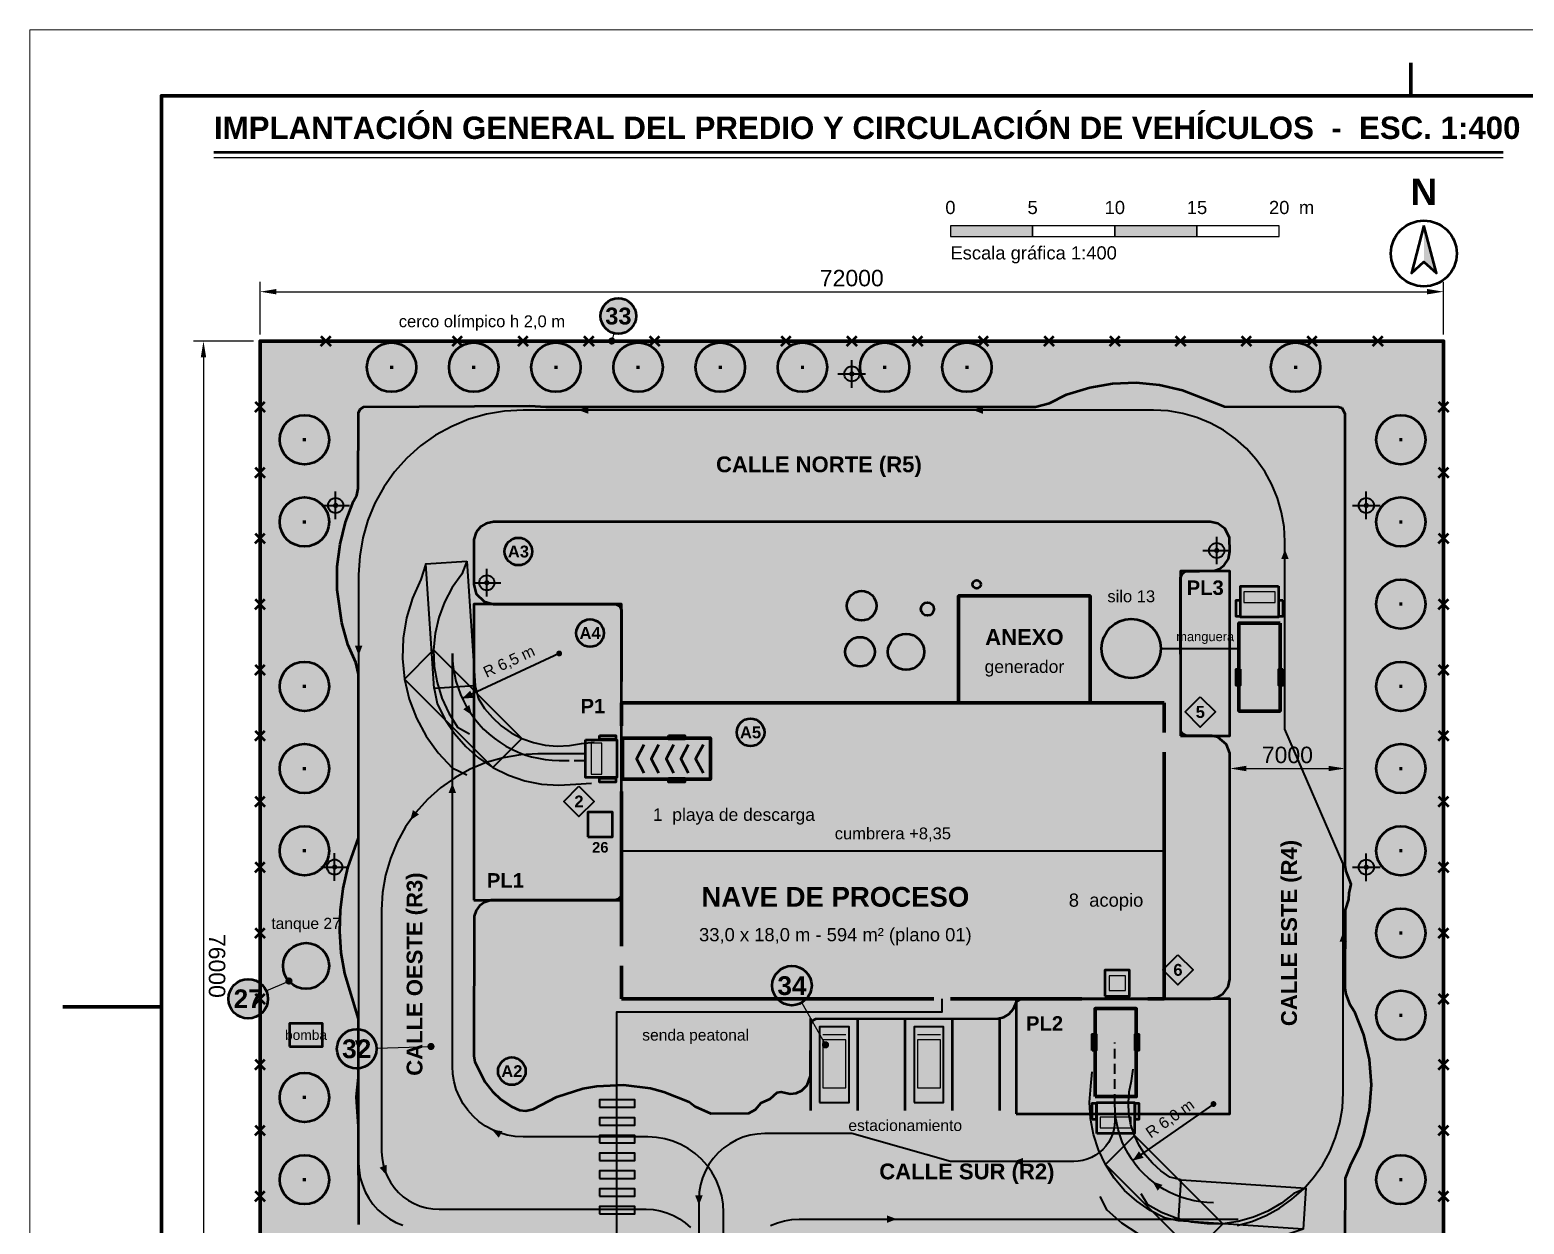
# Model space of a CAD drawing. Header units: millimetres. Extents: x 0 to 420, y 0 to 297.
# Drawn here: x 0 to 227.2, y 115.4 to 297 of the extents above; entities that cross this region are included whole.
import ezdxf
from ezdxf.enums import TextEntityAlignment as Align

# ---------------------------------------------------------------- set-up
doc = ezdxf.new("R2010")
doc.units = ezdxf.units.MM
doc.header["$LTSCALE"] = 0.5
doc.linetypes.add('ATRAS', pattern=[2.3, 1.5, -0.8])
for name, color, linetype, lineweight in [('CONTORNO', 7, 'CONTINUOUS', 50), ('COTAS', 7, 'CONTINUOUS', 25), ('FINO', 7, 'CONTINUOUS', 25), ('HOJA', 8, 'CONTINUOUS', 13), ('RECUADRO', 7, 'CONTINUOUS', 70), ('RELLENO', 9, 'CONTINUOUS', 13), ('TEXTO', 7, 'CONTINUOUS', 25)]:
    doc.layers.add(name, color=color, linetype=linetype, lineweight=lineweight)
doc.styles.add('NEGRITA', font='arialbd.ttf')
doc.styles.get("Standard").update_dxf_attribs({"font": 'arial.ttf'})
doc.dimstyles.new('IRAM', dxfattribs={"dimtxt": 2.5, "dimasz": 2.5, "dimexe": 1.5, "dimexo": 1, "dimgap": 0.8, "dimtad": 1, "dimdec": 1, "dimtxsty": 'Standard', "dimcen": 2.5, "dimazin": 3, "dimtfac": 1, "dimtmove": 0, "dimatfit": 3})

msp = doc.modelspace()

# ---------------------------------------------------------------- hatches: boundary and pattern name
at = {"layer": 'CONTORNO'}
msp.add_hatch(color=7, dxfattribs=at).paths.add_polyline_path([(212, 267.25), (212, 261.75), (213.9, 260)])
h = msp.add_hatch(color=7, dxfattribs=at)
edge = h.paths.add_edge_path()
edge.add_arc((125, 244.7), 0.4, 0, 360)
h = msp.add_hatch(color=7, dxfattribs=at)
edge = h.paths.add_edge_path()
edge.add_arc((46.5, 224.7), 0.4, 0, 360)
h = msp.add_hatch(color=7, dxfattribs=at)
edge = h.paths.add_edge_path()
edge.add_arc((203.25, 224.7), 0.4, 0, 360)
h = msp.add_hatch(color=7, dxfattribs=at)
edge = h.paths.add_edge_path()
edge.add_arc((180.5, 217.85), 0.4, 0, 360)
h = msp.add_hatch(color=7, dxfattribs=at)
edge = h.paths.add_edge_path()
edge.add_arc((69.5, 212.95), 0.4, 0, 360)
h = msp.add_hatch(color=7, dxfattribs=at)
edge = h.paths.add_edge_path()
edge.add_arc((46.35, 169.725), 0.4, 0, 360)
h = msp.add_hatch(color=7, dxfattribs=at)
edge = h.paths.add_edge_path()
edge.add_arc((203.25, 169.7), 0.4, 0, 360)
at = {"layer": 'COTAS'}
h = msp.add_hatch(color=7, dxfattribs=at)
edge = h.paths.add_edge_path()
edge.add_arc((88.5, 249.7), 0.55, 0, 360)
at = {"layer": 'COTAS', "true_color": 0xde8400}
for points in [[(83.43935, 239.2), (84.93935, 238.63), (84.93935, 239.77)], [(143.43935, 239.2), (144.93935, 238.63), (144.93935, 239.77)], [(190.875, 218.0351), (190.305, 216.5351), (191.445, 216.5351)], [(50, 201.88866), (50.57, 203.38866), (49.43, 203.38866)], [(199.75, 159.87376), (199.18, 158.37376), (200.32, 158.37376)], [(50, 141.88866), (50.57, 143.38866), (49.43, 143.38866)]]:
    msp.add_hatch(color=7, dxfattribs=at).paths.add_polyline_path(points)
at = {"layer": 'COTAS', "true_color": 0x000000}
for points in [[(65.7725, 195.33245), (67.47954, 195.45761), (66.96564, 196.55968)], [(167.71272, 125.09635), (169.3721, 125.51603), (168.67463, 126.51212)]]:
    msp.add_hatch(color=7, dxfattribs=at).paths.add_polyline_path(points)
at = {"layer": 'COTAS', "true_color": 0x96581c}
for points in [[(67.23889, 192.82273), (66.8285, 194.37401), (65.90185, 193.70999)], [(64.25, 182.46852), (63.68, 180.96852), (64.82, 180.96852)], [(57.84635, 176.83084), (59.17922, 177.72434), (58.24948, 178.38402)], [(70.27127, 129.80022), (71.30839, 128.57576), (71.85983, 129.57352)], [(54.28548, 122.84918), (54.23806, 124.45312), (53.18484, 124.01687)]]:
    msp.add_hatch(color=7, dxfattribs=at).paths.add_polyline_path(points)
at = {"layer": 'COTAS'}
h = msp.add_hatch(color=7, dxfattribs=at)
edge = h.paths.add_edge_path()
edge.add_arc((39.4, 152.4), 0.55, 0, 360)
h = msp.add_hatch(color=7, dxfattribs=at)
edge = h.paths.add_edge_path()
edge.add_arc((121, 142.7), 0.55, 0, 360)
h = msp.add_hatch(color=7, dxfattribs=at)
edge = h.paths.add_edge_path()
edge.add_arc((61, 142.45), 0.55, 0, 360)
at = {"layer": 'COTAS', "true_color": 0x277f4a}
for points in [[(149.56233, 124.95), (151.06233, 124.38), (151.06233, 125.52)], [(170.72613, 121.9166), (171.52404, 120.5244), (172.24725, 121.40563)], [(101.75, 118.30252), (102.32, 119.80252), (101.18, 119.80252)], [(131.85055, 116.2), (130.35055, 116.77), (130.35055, 115.63)]]:
    msp.add_hatch(color=7, dxfattribs=at).paths.add_polyline_path(points)
at = {"layer": 'RELLENO', "true_color": 0x000000}
for points in [[(140, 265.6), (152.5, 265.6), (152.5, 267.2), (140, 267.2)], [(165, 265.6), (177.5, 265.6), (177.5, 267.2), (165, 267.2)]]:
    msp.add_hatch(color=7, dxfattribs=at).paths.add_polyline_path(points)
at = {"layer": 'RELLENO', "true_color": 0xffffff}
h = msp.add_hatch(color=7, dxfattribs=at)
edge = h.paths.add_edge_path()
edge.add_arc((89.5, 253.5), 2.7, 0, 360)
at = {"layer": 'RELLENO', "true_color": 0xe9f2e1}
msp.add_hatch(color=7, dxfattribs=at).paths.add_polyline_path([(35, 59.7), (215, 59.7), (215, 249.7), (35, 249.7)])
at = {"layer": 'RELLENO', "true_color": 0xc4deb8}
h = msp.add_hatch(color=7, dxfattribs=at)
edge = h.paths.add_edge_path()
edge.add_arc((55, 245.7), 3.75, 0, 360)
h = msp.add_hatch(color=7, dxfattribs=at)
edge = h.paths.add_edge_path()
edge.add_arc((67.5, 245.7), 3.75, 0, 360)
h = msp.add_hatch(color=7, dxfattribs=at)
edge = h.paths.add_edge_path()
edge.add_arc((80, 245.7), 3.75, 0, 360)
h = msp.add_hatch(color=7, dxfattribs=at)
edge = h.paths.add_edge_path()
edge.add_arc((92.5, 245.7), 3.75, 0, 360)
h = msp.add_hatch(color=7, dxfattribs=at)
edge = h.paths.add_edge_path()
edge.add_arc((105, 245.7), 3.75, 0, 360)
h = msp.add_hatch(color=7, dxfattribs=at)
edge = h.paths.add_edge_path()
edge.add_arc((117.5, 245.7), 3.75, 0, 360)
h = msp.add_hatch(color=7, dxfattribs=at)
edge = h.paths.add_edge_path()
edge.add_arc((130, 245.7), 3.75, 0, 360)
h = msp.add_hatch(color=7, dxfattribs=at)
edge = h.paths.add_edge_path()
edge.add_arc((142.5, 245.7), 3.75, 0, 360)
h = msp.add_hatch(color=7, dxfattribs=at)
edge = h.paths.add_edge_path()
edge.add_arc((192.5, 245.7), 3.75, 0, 360)
at = {"layer": 'RELLENO', "true_color": 0x5a5a5a}
for points in [[(54.75, 245.45), (55.25, 245.45), (55.25, 245.95), (54.75, 245.95)], [(67.25, 245.45), (67.75, 245.45), (67.75, 245.95), (67.25, 245.95)], [(79.75, 245.45), (80.25, 245.45), (80.25, 245.95), (79.75, 245.95)], [(92.25, 245.45), (92.75, 245.45), (92.75, 245.95), (92.25, 245.95)], [(104.75, 245.45), (105.25, 245.45), (105.25, 245.95), (104.75, 245.95)], [(117.25, 245.45), (117.75, 245.45), (117.75, 245.95), (117.25, 245.95)], [(129.75, 245.45), (130.25, 245.45), (130.25, 245.95), (129.75, 245.95)], [(142.25, 245.45), (142.75, 245.45), (142.75, 245.95), (142.25, 245.95)], [(192.25, 245.45), (192.75, 245.45), (192.75, 245.95), (192.25, 245.95)], [(41.5, 234.45), (42, 234.45), (42, 234.95), (41.5, 234.95)], [(208.25, 234.45), (208.75, 234.45), (208.75, 234.95), (208.25, 234.95)], [(41.5, 221.95), (42, 221.95), (42, 222.45), (41.5, 222.45)], [(208.25, 221.95), (208.75, 221.95), (208.75, 222.45), (208.25, 222.45)], [(208.25, 209.45), (208.75, 209.45), (208.75, 209.95), (208.25, 209.95)], [(41.5, 196.95), (42, 196.95), (42, 197.45), (41.5, 197.45)], [(208.25, 196.95), (208.75, 196.95), (208.75, 197.45), (208.25, 197.45)], [(41.5, 184.45), (42, 184.45), (42, 184.95), (41.5, 184.95)], [(208.25, 184.45), (208.75, 184.45), (208.75, 184.95), (208.25, 184.95)], [(41.5, 171.95), (42, 171.95), (42, 172.45), (41.5, 172.45)], [(208.25, 171.95), (208.75, 171.95), (208.75, 172.45), (208.25, 172.45)], [(208.25, 159.45), (208.75, 159.45), (208.75, 159.95), (208.25, 159.95)], [(208.25, 146.95), (208.75, 146.95), (208.75, 147.45), (208.25, 147.45)], [(41.5, 134.45), (42, 134.45), (42, 134.95), (41.5, 134.95)], [(41.5, 121.95), (42, 121.95), (42, 122.45), (41.5, 122.45)], [(208.25, 121.95), (208.75, 121.95), (208.75, 122.45), (208.25, 122.45)]]:
    msp.add_hatch(color=7, dxfattribs=at).paths.add_polyline_path(points)
at = {"layer": 'RELLENO', "true_color": 0xdadad6}
h = msp.add_hatch(color=7, dxfattribs=at)
h.paths.add_polyline_path([(46.725, 211.875), (46.75, 215.4), (47.175, 218.8), (47.975, 222.175), (49.2, 225.375), (49.7, 226.275), (49.95, 227.275), (50, 238.8), (50.225, 239.325), (50.8, 239.675), (76.025, 239.825), (78.45, 239.7), (152.95, 239.7), (155.05, 240.275), (157.675, 241.55), (161.2, 242.65), (164.65, 243.225), (168.225, 243.375), (171.8, 243.025), (175.3, 242.25), (181.7, 239.725), (199, 239.7), (199.55, 239.525), (200, 238.7), (200, 170), (200.125, 169.1), (200.9, 167.1), (200.575, 165.775), (200.55, 164.8), (200.025, 163.2), (200, 151.25), (200.125, 150.4), (200.7, 148.925), (201.4, 147.825), (202.8, 144.225), (203.675, 140.475), (203.975, 136.625), (203.7, 132.75), (202.825, 129), (202.2, 127.175), (200.775, 124.375), (200.05, 122.45), (200, 112.7), (199.825, 112.15), (199, 111.7), (188.45, 111.675), (183.25, 110.475), (179.1, 110.275), (174.975, 110.8), (171.725, 111.675), (165.575, 111.75), (165.025, 112.15), (164.6, 113.175), (164.05, 113.9), (163.125, 114.475), (162.25, 114.7), (156.15, 114.675), (152.975, 114.075), (152, 114.125), (150.9, 113.9), (146.85, 114.1), (145.825, 114.4), (143.425, 114.7), (116.575, 114.7), (115.775, 114.6), (114.375, 114.025), (112.825, 112.875), (112.375, 112.125), (112.175, 111.25), (112.25, 110.225), (112.65, 109.2), (113, 107.15), (113.175, 104.975), (112.975, 100.925), (112.6, 98.775), (111.325, 94.825), (109.05, 90.55), (108.75, 89.225), (108.775, 70.95), (109.45, 68.925), (110.15, 67.825), (111.55, 64.225), (112.075, 62.375), (112.225, 60.35), (111.85, 59.875), (111.3, 59.7), (92.25, 59.7), (91.7, 59.875), (91.25, 60.7), (91.25, 111.7), (91.125, 112.6), (90.575, 113.575), (89.675, 114.325), (88.8, 114.65), (83.7, 114.65), (81.475, 113.725), (80.5, 113.025), (79.425, 112.65), (78.625, 112.125), (76.575, 111.375), (72.625, 110.475), (68.475, 110.275), (64.35, 110.8), (62.35, 111.325), (58.5, 112.875), (57.575, 113.55), (55.475, 114.575), (50.8, 114.725), (50.375, 114.925), (50.05, 115.4), (50, 130.3), (49.65, 134.8), (50, 137.725), (49.975, 146.675), (47.875, 153.55), (47.35, 156.7), (47.125, 160), (47.225, 163.175), (47.625, 166.45), (48.375, 169.6), (49.975, 174.175), (50, 199.05), (49.575, 200.85), (48.375, 203.55), (47.425, 206.85)])
h.paths.add_polyline_path([(76.55, 132.925), (80.125, 134.775), (84.075, 136.05), (86.225, 136.425), (90.275, 136.625), (94.4, 136.1), (96.4, 135.575), (100.25, 134.025), (101.2, 133.325), (103.55, 132.275), (109.325, 132.325), (110.35, 132.875), (111.225, 133.875), (112.6, 134.475), (113.675, 135.475), (114.25, 135.575), (115.625, 135.25), (116.525, 135.35), (117.4, 135.75), (118.2, 136.55), (118.725, 137.975), (118.75, 145.8), (118.975, 146.325), (119.55, 146.675), (147.25, 146.7), (148.1, 146.9), (148.875, 147.35), (149.575, 148.175), (150.1, 149.325), (150.775, 149.7), (179.5, 149.7), (180.625, 149.925), (181.425, 150.4), (182.25, 151.525), (182.5, 152.7), (182.475, 187.025), (181.975, 188.375), (180.675, 189.45), (179.775, 189.675), (175.8, 189.725), (175.375, 189.925), (175.05, 190.4), (175, 213.7), (175.225, 214.325), (175.7, 214.65), (180.05, 214.75), (180.925, 215.075), (181.65, 215.6), (182.275, 216.575), (182.5, 217.7), (182.425, 219.8), (181.8, 221.125), (180.675, 221.95), (179.5, 222.2), (70.5, 222.2), (69.375, 221.975), (68.575, 221.5), (67.875, 220.625), (67.525, 219.525), (67.5, 212.7), (67.875, 211.275), (69.075, 210.075), (70.5, 209.7), (89.1, 209.7), (89.7, 209.4), (90, 208.8), (89.875, 165.225), (89.475, 164.825), (89, 164.7), (70.175, 164.675), (69.1, 164.35), (68.4, 163.85), (67.875, 163.125), (67.55, 162.25), (67.5, 141.05), (67.65, 140.1), (69.175, 137.075), (70.35, 135.6), (71.625, 134.4), (73.25, 133.325), (74.45, 132.775), (75.425, 132.65)], flags=16)
at = {"layer": 'RELLENO', "true_color": 0xc4deb8}
h = msp.add_hatch(color=7, dxfattribs=at)
edge = h.paths.add_edge_path()
edge.add_arc((41.75, 234.7), 3.75, 0, 360)
h = msp.add_hatch(color=7, dxfattribs=at)
edge = h.paths.add_edge_path()
edge.add_arc((208.5, 234.7), 3.75, 0, 360)
h = msp.add_hatch(color=7, dxfattribs=at)
edge = h.paths.add_edge_path()
edge.add_arc((41.75, 222.2), 3.75, 0, 360)
h = msp.add_hatch(color=7, dxfattribs=at)
edge = h.paths.add_edge_path()
edge.add_arc((208.5, 222.2), 3.75, 0, 360)
at = {"layer": 'RELLENO', "true_color": 0xffffff}
h = msp.add_hatch(color=7, dxfattribs=at)
edge = h.paths.add_edge_path()
edge.add_arc((74.3, 217.7), 2.1, 0, 360)
at = {"layer": 'RELLENO', "true_color": 0xcececc}
for points in [[(175, 189.7), (182.5, 189.7), (182.5, 214.7), (175, 214.7)], [(67.5, 164.7), (90, 164.7), (90, 209.7), (67.5, 209.7)], [(150, 132.2), (182.5, 132.2), (182.5, 149.7), (150, 149.7)]]:
    msp.add_hatch(color=7, dxfattribs=at).paths.add_polyline_path(points)
at = {"layer": 'RELLENO', "true_color": 0xffffff}
h = msp.add_hatch(color=7, dxfattribs=at)
edge = h.paths.add_edge_path()
edge.add_arc((126.5, 209.45), 2.25, 0, 360)
for points in [[(189.875, 212.45), (189.875, 207.7), (184.125, 207.7), (184.125, 212.45)], [(84.5, 189.075), (89.25, 189.075), (89.25, 183.325), (84.5, 183.325)], [(120.09375, 133.95), (124.59375, 133.95), (124.59375, 145.45), (120.09375, 145.45)], [(134.46875, 133.95), (138.96875, 133.95), (138.96875, 145.45), (134.46875, 145.45)], [(86.625, 133.2), (92, 133.2), (92, 134.325), (86.625, 134.325)], [(162.25, 129.2), (162.25, 133.95), (168, 133.95), (168, 129.2)], [(86.625, 130.5), (92, 130.5), (92, 131.625), (86.625, 131.625)], [(86.625, 127.8), (92, 127.8), (92, 128.925), (86.625, 128.925)], [(86.625, 125.1), (92, 125.1), (92, 126.225), (86.625, 126.225)], [(86.625, 122.4), (92, 122.4), (92, 123.525), (86.625, 123.525)], [(86.625, 119.7), (92, 119.7), (92, 120.825), (86.625, 120.825)], [(86.625, 117), (92, 117), (92, 118.125), (86.625, 118.125)]]:
    msp.add_hatch(color=7, dxfattribs=at).paths.add_polyline_path(points)
at = {"layer": 'RELLENO', "true_color": 0xc4deb8}
h = msp.add_hatch(color=7, dxfattribs=at)
edge = h.paths.add_edge_path()
edge.add_arc((208.5, 209.7), 3.75, 0, 360)
at = {"layer": 'RELLENO', "true_color": 0xf0ece8}
for points in [[(141.25, 194.7), (161.25, 194.7), (161.25, 210.95), (141.25, 210.95)], [(39.5, 142.45), (44.5, 142.45), (44.5, 145.95), (39.5, 145.95)]]:
    msp.add_hatch(color=7, dxfattribs=at).paths.add_polyline_path(points)
at = {"layer": 'RELLENO', "true_color": 0xffffff}
h = msp.add_hatch(color=7, dxfattribs=at)
edge = h.paths.add_edge_path()
edge.add_arc((85.2, 205.3), 2.1, 0, 360)
h = msp.add_hatch(color=7, dxfattribs=at)
edge = h.paths.add_edge_path()
edge.add_arc((167.5, 202.95), 4.5, 0, 360)
at = {"layer": 'RELLENO', "true_color": 0xfaf8f0}
for points in [[(190.125, 206.825), (190.125, 193.45), (183.875, 193.45), (183.875, 206.825)], [(90.125, 189.325), (103.5, 189.325), (103.5, 183.075), (90.125, 183.075)]]:
    msp.add_hatch(color=7, dxfattribs=at).paths.add_polyline_path(points)
at = {"layer": 'RELLENO', "true_color": 0xffffff}
h = msp.add_hatch(color=7, dxfattribs=at)
edge = h.paths.add_edge_path()
edge.add_arc((126.25, 202.45), 2.25, 0, 360)
h = msp.add_hatch(color=7, dxfattribs=at)
edge = h.paths.add_edge_path()
edge.add_arc((133.25, 202.45), 2.75, 0, 360)
at = {"layer": 'RELLENO', "true_color": 0x000000}
h = msp.add_hatch(color=7, dxfattribs=at)
edge = h.paths.add_edge_path()
edge.add_arc((80.5, 202.2), 0.45, 0, 360)
at = {"layer": 'RELLENO', "true_color": 0xc4deb8}
h = msp.add_hatch(color=7, dxfattribs=at)
edge = h.paths.add_edge_path()
edge.add_arc((41.75, 197.2), 3.75, 0, 360)
h = msp.add_hatch(color=7, dxfattribs=at)
edge = h.paths.add_edge_path()
edge.add_arc((208.5, 197.2), 3.75, 0, 360)
at = {"layer": 'RELLENO', "true_color": 0xf1d56e}
for points in [[(178, 195.6), (180.3, 193.3), (178, 191), (175.7, 193.3)], [(83.5, 182), (85.8, 179.7), (83.5, 177.4), (81.2, 179.7)], [(174.6, 156.4), (176.9, 154.1), (174.6, 151.8), (172.3, 154.1)], [(163.5, 150.075), (167.25, 150.075), (167.25, 154.075), (163.5, 154.075)]]:
    msp.add_hatch(color=7, dxfattribs=at).paths.add_polyline_path(points)
at = {"layer": 'RELLENO', "true_color": 0xf6f6f6}
msp.add_hatch(color=7, dxfattribs=at).paths.add_polyline_path([(90, 149.7), (172.5, 149.7), (172.5, 194.7), (90, 194.7)])
at = {"layer": 'RELLENO', "true_color": 0xffffff}
h = msp.add_hatch(color=7, dxfattribs=at)
edge = h.paths.add_edge_path()
edge.add_arc((109.6, 190.2), 2.1, 0, 360)
at = {"layer": 'RELLENO', "true_color": 0xc4deb8}
h = msp.add_hatch(color=7, dxfattribs=at)
edge = h.paths.add_edge_path()
edge.add_arc((41.75, 184.7), 3.75, 0, 360)
h = msp.add_hatch(color=7, dxfattribs=at)
edge = h.paths.add_edge_path()
edge.add_arc((208.5, 184.7), 3.75, 0, 360)
h = msp.add_hatch(color=7, dxfattribs=at)
edge = h.paths.add_edge_path()
edge.add_arc((41.75, 172.2), 3.75, 0, 360)
h = msp.add_hatch(color=7, dxfattribs=at)
edge = h.paths.add_edge_path()
edge.add_arc((208.5, 172.2), 3.75, 0, 360)
h = msp.add_hatch(color=7, dxfattribs=at)
edge = h.paths.add_edge_path()
edge.add_arc((208.5, 159.7), 3.75, 0, 360)
at = {"layer": 'RELLENO', "true_color": 0xdce1eb}
h = msp.add_hatch(color=7, dxfattribs=at)
edge = h.paths.add_edge_path()
edge.add_arc((42, 154.7), 3.5, 0, 360)
at = {"layer": 'RELLENO', "true_color": 0xffffff}
h = msp.add_hatch(color=7, dxfattribs=at)
edge = h.paths.add_edge_path()
edge.add_arc((115.9, 151.7), 3, 0, 360)
h = msp.add_hatch(color=7, dxfattribs=at)
edge = h.paths.add_edge_path()
edge.add_arc((33.2, 149.7), 3, 0, 360)
at = {"layer": 'RELLENO', "true_color": 0xc4deb8}
h = msp.add_hatch(color=7, dxfattribs=at)
edge = h.paths.add_edge_path()
edge.add_arc((208.5, 147.2), 3.75, 0, 360)
at = {"layer": 'RELLENO', "true_color": 0xf5fcf5}
msp.add_hatch(color=7, dxfattribs=at).paths.add_polyline_path([(162, 134.825), (162, 148.2), (168.25, 148.2), (168.25, 134.825)])
at = {"layer": 'RELLENO', "true_color": 0xffffff}
h = msp.add_hatch(color=7, dxfattribs=at)
edge = h.paths.add_edge_path()
edge.add_arc((49.7, 142.1), 3, 0, 360)
h = msp.add_hatch(color=7, dxfattribs=at)
edge = h.paths.add_edge_path()
edge.add_arc((73.3, 138.7), 2.1, 0, 360)
at = {"layer": 'RELLENO', "true_color": 0xc4deb8}
h = msp.add_hatch(color=7, dxfattribs=at)
edge = h.paths.add_edge_path()
edge.add_arc((41.75, 134.7), 3.75, 0, 360)
at = {"layer": 'RELLENO', "true_color": 0x000000}
h = msp.add_hatch(color=7, dxfattribs=at)
edge = h.paths.add_edge_path()
edge.add_arc((180, 133.7), 0.45, 0, 360)
at = {"layer": 'RELLENO', "true_color": 0xc4deb8}
h = msp.add_hatch(color=7, dxfattribs=at)
edge = h.paths.add_edge_path()
edge.add_arc((41.75, 122.2), 3.75, 0, 360)
h = msp.add_hatch(color=7, dxfattribs=at)
edge = h.paths.add_edge_path()
edge.add_arc((208.5, 122.2), 3.75, 0, 360)

# ---------------------------------------------------------------- linework, layer by layer
at = {"layer": 'CONTORNO'}
msp.add_line((28, 278.4), (224.078, 278.4), dxfattribs=at)
at = {"layer": 'CONTORNO', "lineweight": 50}
for p, q in [((44.25, 248.95), (45.75, 250.45)), ((44.25, 250.45), (45.75, 248.95)), ((64.25, 248.95), (65.75, 250.45)), ((64.25, 250.45), (65.75, 248.95)), ((74.25, 248.95), (75.75, 250.45)), ((74.25, 250.45), (75.75, 248.95)), ((84.25, 248.95), (85.75, 250.45)), ((84.25, 250.45), (85.75, 248.95)), ((94.25, 248.95), (95.75, 250.45)), ((94.25, 250.45), (95.75, 248.95)), ((114.25, 248.95), (115.75, 250.45)), ((114.25, 250.45), (115.75, 248.95)), ((124.25, 248.95), (125.75, 250.45)), ((124.25, 250.45), (125.75, 248.95)), ((134.25, 248.95), (135.75, 250.45)), ((134.25, 250.45), (135.75, 248.95)), ((144.25, 248.95), (145.75, 250.45)), ((144.25, 250.45), (145.75, 248.95)), ((154.25, 248.95), (155.75, 250.45)), ((154.25, 250.45), (155.75, 248.95)), ((164.25, 248.95), (165.75, 250.45)), ((164.25, 250.45), (165.75, 248.95)), ((174.25, 248.95), (175.75, 250.45)), ((174.25, 250.45), (175.75, 248.95)), ((184.25, 248.95), (185.75, 250.45)), ((184.25, 250.45), (185.75, 248.95)), ((194.25, 248.95), (195.75, 250.45)), ((194.25, 250.45), (195.75, 248.95)), ((204.25, 248.95), (205.75, 250.45)), ((204.25, 250.45), (205.75, 248.95)), ((34.25, 238.95), (35.75, 240.45)), ((34.25, 240.45), (35.75, 238.95)), ((214.25, 238.95), (215.75, 240.45)), ((214.25, 240.45), (215.75, 238.95)), ((34.25, 228.95), (35.75, 230.45)), ((34.25, 230.45), (35.75, 228.95)), ((214.25, 228.95), (215.75, 230.45)), ((214.25, 230.45), (215.75, 228.95)), ((34.25, 218.95), (35.75, 220.45)), ((34.25, 220.45), (35.75, 218.95)), ((214.25, 218.95), (215.75, 220.45)), ((214.25, 220.45), (215.75, 218.95)), ((34.25, 208.95), (35.75, 210.45)), ((34.25, 210.45), (35.75, 208.95)), ((214.25, 208.95), (215.75, 210.45)), ((214.25, 210.45), (215.75, 208.95)), ((34.25, 198.95), (35.75, 200.45)), ((34.25, 200.45), (35.75, 198.95)), ((214.25, 198.95), (215.75, 200.45)), ((214.25, 200.45), (215.75, 198.95)), ((34.25, 188.95), (35.75, 190.45)), ((34.25, 190.45), (35.75, 188.95)), ((214.25, 188.95), (215.75, 190.45)), ((214.25, 190.45), (215.75, 188.95)), ((34.25, 178.95), (35.75, 180.45)), ((34.25, 180.45), (35.75, 178.95)), ((214.25, 178.95), (215.75, 180.45)), ((214.25, 180.45), (215.75, 178.95)), ((34.25, 168.95), (35.75, 170.45)), ((34.25, 170.45), (35.75, 168.95)), ((214.25, 168.95), (215.75, 170.45)), ((214.25, 170.45), (215.75, 168.95)), ((34.25, 158.95), (35.75, 160.45)), ((34.25, 160.45), (35.75, 158.95)), ((214.25, 158.95), (215.75, 160.45)), ((214.25, 160.45), (215.75, 158.95)), ((34.25, 148.95), (35.75, 150.45)), ((34.25, 150.45), (35.75, 148.95)), ((214.25, 148.95), (215.75, 150.45)), ((214.25, 150.45), (215.75, 148.95)), ((118.75, 132.7), (118.75, 146.7)), ((125.9375, 132.7), (125.9375, 146.7)), ((133.125, 132.7), (133.125, 146.7)), ((140.3125, 132.7), (140.3125, 146.7)), ((147.5, 132.7), (147.5, 146.7)), ((34.25, 138.95), (35.75, 140.45)), ((34.25, 140.45), (35.75, 138.95)), ((214.25, 138.95), (215.75, 140.45)), ((214.25, 140.45), (215.75, 138.95)), ((34.25, 128.95), (35.75, 130.45)), ((34.25, 130.45), (35.75, 128.95)), ((214.25, 128.95), (215.75, 130.45)), ((214.25, 130.45), (215.75, 128.95)), ((34.25, 118.95), (35.75, 120.45)), ((34.25, 120.45), (35.75, 118.95)), ((214.25, 118.95), (215.75, 120.45)), ((214.25, 120.45), (215.75, 118.95))]:
    msp.add_line(p, q, dxfattribs=at)
at = {"layer": 'CONTORNO', "lineweight": 35}
for p, q in [((125, 242.6), (125, 246.8)), ((122.9, 244.7), (127.1, 244.7)), ((46.5, 222.6), (46.5, 226.8)), ((203.25, 222.6), (203.25, 226.8)), ((44.4, 224.7), (48.6, 224.7)), ((201.15, 224.7), (205.35, 224.7)), ((180.5, 215.75), (180.5, 219.95)), ((178.4, 217.85), (182.6, 217.85)), ((69.5, 210.85), (69.5, 215.05)), ((67.4, 212.95), (71.6, 212.95)), ((172, 202.95), (183.75, 202.95)), ((80.5, 202.2), (65.7725, 195.33245)), ((46.35, 167.625), (46.35, 171.825)), ((203.25, 167.6), (203.25, 171.8)), ((44.25, 169.725), (48.45, 169.725)), ((201.15, 169.7), (205.35, 169.7)), ((180, 133.7), (167.71272, 125.09635))]:
    msp.add_line(p, q, dxfattribs=at)
at = {"layer": 'CONTORNO', "lineweight": 100, "true_color": 0x3c3c3b}
for p, q in [((90, 194.7), (155.5, 194.7)), ((90, 191.2), (90, 194.7)), ((158, 194.7), (172.5, 194.7)), ((172.5, 190.2), (172.5, 194.7)), ((172.5, 149.7), (172.5, 187.2)), ((90, 157.7), (90, 181.2)), ((90, 149.7), (90, 154.7)), ((90, 149.7), (137.5, 149.7)), ((140, 149.7), (160, 149.7)), ((170, 149.7), (172.5, 149.7))]:
    msp.add_line(p, q, dxfattribs=at)
at = {"layer": 'CONTORNO'}
msp.add_lwpolyline([(212, 267.25), (210.1, 260), (212, 261.75), (213.9, 260)], close=True, dxfattribs=at)
at = {"layer": 'CONTORNO', "lineweight": 70}
for points in [[(35, 59.7), (215, 59.7), (215, 249.7), (35, 249.7)], [(141.25, 194.7), (161.25, 194.7), (161.25, 210.95), (141.25, 210.95)], [(190.125, 206.825), (190.125, 193.45), (183.875, 193.45), (183.875, 206.825)], [(90.125, 189.325), (103.5, 189.325), (103.5, 183.075), (90.125, 183.075)], [(162, 134.825), (162, 148.2), (168.25, 148.2), (168.25, 134.825)]]:
    msp.add_lwpolyline(points, close=True, dxfattribs=at)
at = {"layer": 'CONTORNO', "lineweight": 50}
for points in [[(50.05, 115.4), (50, 130.3), (49.65, 134.8), (50, 137.725), (49.975, 146.675), (47.875, 153.55), (47.35, 156.7), (47.125, 160), (47.225, 163.175), (47.625, 166.45), (48.375, 169.6), (49.975, 174.175), (50, 199.05), (49.575, 200.85), (48.375, 203.55), (47.425, 206.85), (46.725, 211.875), (46.75, 215.4), (47.175, 218.8), (47.975, 222.175), (49.2, 225.375), (49.7, 226.275), (49.95, 227.275), (50, 238.8), (50.225, 239.325), (50.8, 239.675), (76.025, 239.825), (78.45, 239.7), (152.95, 239.7), (155.05, 240.275), (157.675, 241.55), (161.2, 242.65), (164.65, 243.225), (168.225, 243.375), (171.8, 243.025), (175.3, 242.25), (181.7, 239.725), (199, 239.7), (199.55, 239.525), (200, 238.7), (200, 170), (200.125, 169.1), (200.9, 167.1), (200.575, 165.775), (200.55, 164.8), (200.025, 163.2), (200, 151.25), (200.125, 150.4), (200.7, 148.925), (201.4, 147.825), (202.8, 144.225), (203.675, 140.475), (203.975, 136.625), (203.7, 132.75), (202.825, 129), (202.2, 127.175), (200.775, 124.375), (200.05, 122.45), (200, 112.7)], [(93.375, 188.325), (92.25, 186.2), (93.375, 184.075)], [(95.625, 188.325), (94.5, 186.2), (95.625, 184.075)], [(97.875, 188.325), (96.75, 186.2), (97.875, 184.075)], [(100.125, 188.325), (99, 186.2), (100.125, 184.075)], [(102.375, 188.325), (101.25, 186.2), (102.375, 184.075)]]:
    msp.add_lwpolyline(points, dxfattribs=at)
for points in [[(76.55, 132.925), (80.125, 134.775), (84.075, 136.05), (86.225, 136.425), (90.275, 136.625), (94.4, 136.1), (96.4, 135.575), (100.25, 134.025), (101.2, 133.325), (103.55, 132.275), (109.325, 132.325), (110.35, 132.875), (111.225, 133.875), (112.6, 134.475), (113.675, 135.475), (114.25, 135.575), (115.625, 135.25), (116.525, 135.35), (117.4, 135.75), (118.2, 136.55), (118.725, 137.975), (118.75, 145.8), (118.975, 146.325), (119.55, 146.675), (147.25, 146.7), (148.1, 146.9), (148.875, 147.35), (149.575, 148.175), (150.1, 149.325), (150.775, 149.7), (179.5, 149.7), (180.625, 149.925), (181.425, 150.4), (182.25, 151.525), (182.5, 152.7), (182.475, 187.025), (181.975, 188.375), (180.675, 189.45), (179.775, 189.675), (175.8, 189.725), (175.375, 189.925), (175.05, 190.4), (175, 213.7), (175.225, 214.325), (175.7, 214.65), (180.05, 214.75), (180.925, 215.075), (181.65, 215.6), (182.275, 216.575), (182.5, 217.7), (182.425, 219.8), (181.8, 221.125), (180.675, 221.95), (179.5, 222.2), (70.5, 222.2), (69.375, 221.975), (68.575, 221.5), (67.875, 220.625), (67.525, 219.525), (67.5, 212.7), (67.875, 211.275), (69.075, 210.075), (70.5, 209.7), (89.1, 209.7), (89.7, 209.4), (90, 208.8), (89.875, 165.225), (89.475, 164.825), (89, 164.7), (70.175, 164.675), (69.1, 164.35), (68.4, 163.85), (67.875, 163.125), (67.55, 162.25), (67.5, 141.05), (67.65, 140.1), (69.175, 137.075), (70.35, 135.6), (71.625, 134.4), (73.25, 133.325), (74.45, 132.775), (75.425, 132.65)], [(175, 189.7), (182.5, 189.7), (182.5, 214.7), (175, 214.7)], [(189.875, 212.45), (189.875, 207.7), (184.125, 207.7), (184.125, 212.45)], [(67.5, 164.7), (90, 164.7), (90, 209.7), (67.5, 209.7)], [(184.05, 210.325), (184.05, 207.825), (183.45, 207.825), (183.45, 210.325)], [(190.55, 210.325), (190.55, 207.825), (189.95, 207.825), (189.95, 210.325)], [(184.05, 199.825), (184.05, 197.325), (183.45, 197.325), (183.45, 199.825)], [(190.55, 199.825), (190.55, 197.325), (189.95, 197.325), (189.95, 199.825)], [(84.5, 189.075), (89.25, 189.075), (89.25, 183.325), (84.5, 183.325)], [(86.625, 189.75), (89.125, 189.75), (89.125, 189.15), (86.625, 189.15)], [(97.125, 189.75), (99.625, 189.75), (99.625, 189.15), (97.125, 189.15)], [(86.625, 183.25), (89.125, 183.25), (89.125, 182.65), (86.625, 182.65)], [(97.125, 183.25), (99.625, 183.25), (99.625, 182.65), (97.125, 182.65)], [(84.875, 174.325), (88.625, 174.325), (88.625, 178.075), (84.875, 178.075)], [(163.5, 150.075), (167.25, 150.075), (167.25, 154.075), (163.5, 154.075)], [(150, 132.2), (182.5, 132.2), (182.5, 149.7), (150, 149.7)], [(39.5, 142.45), (44.5, 142.45), (44.5, 145.95), (39.5, 145.95)], [(161.575, 141.825), (161.575, 144.325), (162.175, 144.325), (162.175, 141.825)], [(168.075, 141.825), (168.075, 144.325), (168.675, 144.325), (168.675, 141.825)], [(161.575, 131.325), (161.575, 133.825), (162.175, 133.825), (162.175, 131.325)], [(162.25, 129.2), (162.25, 133.95), (168, 133.95), (168, 129.2)], [(168.075, 131.325), (168.075, 133.825), (168.675, 133.825), (168.675, 131.325)]]:
    msp.add_lwpolyline(points, close=True, dxfattribs=at)
at = {"layer": 'CONTORNO', "lineweight": 35}
for points in [[(178, 195.6), (180.3, 193.3), (178, 191), (175.7, 193.3)], [(83.5, 182), (85.8, 179.7), (83.5, 177.4), (81.2, 179.7)], [(174.6, 156.4), (176.9, 154.1), (174.6, 151.8), (172.3, 154.1)], [(120.09375, 133.95), (124.59375, 133.95), (124.59375, 145.45), (120.09375, 145.45)], [(134.46875, 133.95), (138.96875, 133.95), (138.96875, 145.45), (134.46875, 145.45)], [(86.625, 133.2), (92, 133.2), (92, 134.325), (86.625, 134.325)], [(86.625, 130.5), (92, 130.5), (92, 131.625), (86.625, 131.625)], [(86.625, 127.8), (92, 127.8), (92, 128.925), (86.625, 128.925)], [(86.625, 125.1), (92, 125.1), (92, 126.225), (86.625, 126.225)], [(86.625, 122.4), (92, 122.4), (92, 123.525), (86.625, 123.525)], [(86.625, 119.7), (92, 119.7), (92, 120.825), (86.625, 120.825)], [(86.625, 117), (92, 117), (92, 118.125), (86.625, 118.125)]]:
    msp.add_lwpolyline(points, close=True, dxfattribs=at)
at = {"layer": 'CONTORNO'}
msp.add_circle((212, 263), 5, dxfattribs=at)
at = {"layer": 'CONTORNO', "lineweight": 50}
for centre, radius in [((55, 245.7), 3.75), ((67.5, 245.7), 3.75), ((80, 245.7), 3.75), ((92.5, 245.7), 3.75), ((105, 245.7), 3.75), ((117.5, 245.7), 3.75), ((130, 245.7), 3.75), ((142.5, 245.7), 3.75), ((192.5, 245.7), 3.75), ((41.75, 234.7), 3.75), ((208.5, 234.7), 3.75), ((41.75, 222.2), 3.75), ((208.5, 222.2), 3.75), ((126.5, 209.45), 2.25), ((144, 212.7), 0.625), ((208.5, 209.7), 3.75), ((136.5, 208.95), 1), ((167.5, 202.95), 4.5), ((126.25, 202.45), 2.25), ((133.25, 202.45), 2.75), ((41.75, 197.2), 3.75), ((208.5, 197.2), 3.75), ((41.75, 184.7), 3.75), ((208.5, 184.7), 3.75), ((41.75, 172.2), 3.75), ((208.5, 172.2), 3.75), ((208.5, 159.7), 3.75), ((42, 154.7), 3.5), ((208.5, 147.2), 3.75), ((41.75, 134.7), 3.75), ((41.75, 122.2), 3.75), ((208.5, 122.2), 3.75)]:
    msp.add_circle(centre, radius, dxfattribs=at)
at = {"layer": 'CONTORNO', "lineweight": 35}
for centre in [(125, 244.7), (46.5, 224.7), (203.25, 224.7), (180.5, 217.85), (69.5, 212.95), (46.35, 169.725), (203.25, 169.7)]:
    msp.add_circle(centre, 1.15, dxfattribs=at)
at = {"layer": 'COTAS'}
for p, q in [((88.81287, 250.8889), (88.5, 249.7)), ((35.9505, 150.8978), (39.4, 152.4)), ((117.37904, 149.08993), (121, 142.7)), ((52.69856, 142.19288), (61, 142.45))]:
    msp.add_line(p, q, dxfattribs=at)
at = {"layer": 'COTAS', "lineweight": 35, "true_color": 0xde8400}
msp.add_line((90, 172.2), (172.5, 172.2), dxfattribs=at)
msp.add_lwpolyline([(183.61731, 115.22025), (185.85329, 115.86442), (188.00309, 116.7549), (190.03967, 117.88047), (191.93741, 119.227), (193.67247, 120.77753), (195.223, 122.51259), (196.56953, 124.41033), (197.6951, 126.44691), (198.58558, 128.59671), (199.22975, 130.83269), (199.61953, 133.12674), (199.75, 135.45), (199.75, 170.2), (190.875, 190.7), (190.875, 219.2), (190.74924, 221.43929), (190.37356, 223.65042), (189.75267, 225.80558), (188.89438, 227.87767), (187.80948, 229.84064), (186.51163, 231.6698), (185.01714, 233.34214), (183.3448, 234.83663), (181.51564, 236.13448), (179.55267, 237.21938), (177.48058, 238.07767), (175.32542, 238.69856), (173.11429, 239.07424), (170.875, 239.2), (75, 239.2), (72.20089, 239.04281), (69.43698, 238.5732), (66.74302, 237.79708), (64.15291, 236.72422), (61.6992, 235.3681), (59.41275, 233.74579), (57.32233, 231.87767), (55.45421, 229.78725), (53.8319, 227.5008), (52.47578, 225.04709), (51.40292, 222.45698), (50.6268, 219.76302), (50.15719, 216.99911), (50, 214.2), (50, 124.7), (50.06288, 123.58036), (50.25072, 122.47479), (50.56117, 121.39721), (50.99031, 120.36116), (51.53276, 119.37968), (52.18169, 118.4651), (52.92893, 117.62893), (53.7651, 116.88169), (54.67968, 116.23276), (55.66116, 115.69031), (56.69721, 115.26117)], dxfattribs=at)
at = {"layer": 'COTAS', "lineweight": 35, "true_color": 0x96581c}
for points in [[(105.5, 52.7), (105.5, 117.2), (105.42769, 118.48759), (105.21167, 119.75899), (104.85466, 120.99821), (104.36114, 122.18966), (103.73733, 123.31837), (102.99106, 124.37013), (102.13173, 125.33173), (101.17013, 126.19106), (100.11837, 126.93733), (98.98966, 127.56114), (97.79821, 128.05466), (96.55899, 128.41167), (95.28759, 128.62769), (94, 128.7), (75, 128.7), (73.79638, 128.76759), (72.6079, 128.96952), (71.4495, 129.30325), (70.33575, 129.76458), (69.28066, 130.34771), (68.29748, 131.04531), (67.3986, 131.8486), (66.59531, 132.74748), (65.89771, 133.73066), (65.31458, 134.78575), (64.85325, 135.8995), (64.51952, 137.0579), (64.31759, 138.24638), (64.25, 139.45), (64.25, 202.2)], [(84.5, 186.95), (77.25, 186.95), (74.59084, 186.80066), (71.96513, 186.35454), (69.40587, 185.61723), (66.94526, 184.59801), (64.61424, 183.3097), (62.44212, 181.7685), (60.45621, 179.99379), (58.6815, 178.00788), (57.1403, 175.83576), (55.85199, 173.50474), (54.83277, 171.04413), (54.09546, 168.48487), (53.64934, 165.85916), (53.5, 163.2), (53.5, 126.45), (53.55502, 125.47031), (53.71938, 124.50294), (53.99102, 123.56006), (54.36652, 122.65352), (54.84116, 121.79472), (55.40897, 120.99446), (56.06282, 120.26282), (56.79446, 119.60897), (57.59472, 119.04116), (58.45352, 118.56652), (59.36006, 118.19102), (60.30294, 117.91938), (61.27031, 117.75502), (62.25, 117.7), (93.75, 117.7), (94.81366, 117.64027), (95.86395, 117.46182), (96.88765, 117.16689), (97.8719, 116.7592), (98.8043, 116.24388), (99.67315, 115.6274), (100.46751, 114.91751)]]:
    msp.add_lwpolyline(points, dxfattribs=at)
at = {"layer": 'COTAS', "linetype": 'ATRAS', "lineweight": 35, "ltscale": 2, "true_color": 0x96581c}
msp.add_lwpolyline([(64.25, 202.2), (64.28479, 201.1372), (64.38902, 200.07895), (64.56224, 199.02978), (64.80371, 197.99419), (65.11239, 196.97661), (65.48696, 195.98139), (65.92582, 195.01281), (66.42709, 194.075), (66.98862, 193.17198), (67.60801, 192.30763), (68.2826, 191.48563), (69.00951, 190.70951), (69.78563, 189.9826), (70.60763, 189.30801), (71.47198, 188.68862), (72.375, 188.12709), (73.31281, 187.62582), (74.28139, 187.18696), (75.27661, 186.81239), (76.29419, 186.50371), (77.32978, 186.26224), (78.37895, 186.08902), (79.4372, 185.98479), (80.5, 185.95), (84.5, 185.95)], dxfattribs=at)
at = {"layer": 'COTAS', "lineweight": 35, "true_color": 0x277f4a}
for points in [[(80, 72.2), (89.25, 72.2), (89.25, 112.2), (89.25, 134.7), (89.25, 147.7), (138.75, 147.7), (138.75, 149.7)], [(165, 132.2), (165, 131.2), (164.9607, 130.50022), (164.8433, 129.80924), (164.64927, 129.13576), (164.38106, 128.48823), (164.04203, 127.8748), (163.63645, 127.30319), (163.16942, 126.78058), (162.64681, 126.31355), (162.0752, 125.90797), (161.46177, 125.56894), (160.81424, 125.30073), (160.14076, 125.1067), (159.44978, 124.9893), (158.75, 124.95), (140, 124.95), (125, 129.2), (111.75, 129.2), (110.63036, 129.13712), (109.52479, 128.94928), (108.44721, 128.63883), (107.41116, 128.20969), (106.42968, 127.66724), (105.5151, 127.01831), (104.67893, 126.27107), (103.93169, 125.4349), (103.28276, 124.52032), (102.74031, 123.53884), (102.31117, 122.50279), (102.00072, 121.42521), (101.81288, 120.31964), (101.75, 119.2), (101.75, 51.2)], [(112.66116, 115.20969), (113.69721, 115.63883), (114.77479, 115.94928), (115.88036, 116.13712), (117, 116.2), (183.75, 116.2)]]:
    msp.add_lwpolyline(points, dxfattribs=at)
at = {"layer": 'COTAS', "linetype": 'ATRAS', "lineweight": 35, "ltscale": 2, "true_color": 0x277f4a}
msp.add_lwpolyline([(180, 118.7), (179.01895, 118.73212), (178.04211, 118.82833), (177.07365, 118.98822), (176.11771, 119.21111), (175.17841, 119.49605), (174.25975, 119.84181), (173.36567, 120.24691), (172.5, 120.70962), (171.66645, 121.22796), (170.86858, 121.7997), (170.10981, 122.4224), (169.3934, 123.0934), (168.7224, 123.80981), (168.0997, 124.56858), (167.52796, 125.36645), (167.00962, 126.2), (166.54691, 127.06567), (166.14181, 127.95975), (165.79605, 128.87841), (165.51111, 129.81771), (165.28822, 130.77365), (165.12833, 131.74211), (165.03212, 132.71895), (165, 133.7), (165, 143.075)], dxfattribs=at)
at = {"layer": 'COTAS', "lineweight": 50}
for centre, radius in [((89.5, 253.5), 2.7), ((115.9, 151.7), 3), ((33.2, 149.7), 3), ((49.7, 142.1), 3)]:
    msp.add_circle(centre, radius, dxfattribs=at)
at = {"layer": 'COTAS', "lineweight": 50, "true_color": 0x96581c}
for centre in [(74.3, 217.7), (85.2, 205.3), (109.6, 190.2), (73.3, 138.7)]:
    msp.add_circle(centre, 2.1, dxfattribs=at)
at = {"layer": 'FINO'}
for p, q in [((28, 277.6), (224.078, 277.6)), ((120.59375, 144.25), (124.09375, 144.25)), ((134.96875, 144.25), (138.46875, 144.25))]:
    msp.add_line(p, q, dxfattribs=at)
for points in [[(140, 265.6), (152.5, 265.6), (152.5, 267.2), (140, 267.2)], [(152.5, 265.6), (165, 265.6), (165, 267.2), (152.5, 267.2)], [(165, 265.6), (177.5, 265.6), (177.5, 267.2), (165, 267.2)], [(177.5, 265.6), (190, 265.6), (190, 267.2), (177.5, 267.2)], [(189.375, 211.575), (184.625, 211.575), (184.625, 209.95), (189.375, 209.95)], [(85.375, 188.575), (85.375, 183.825), (87, 183.825), (87, 188.575)], [(164.125, 150.95), (166.625, 150.95), (166.625, 153.2), (164.125, 153.2)], [(120.59375, 136.15), (124.09375, 136.15), (124.09375, 143.45), (120.59375, 143.45)], [(134.96875, 136.15), (138.46875, 136.15), (138.46875, 143.45), (134.96875, 143.45)], [(162.75, 130.075), (167.5, 130.075), (167.5, 131.7), (162.75, 131.7)]]:
    msp.add_lwpolyline(points, close=True, dxfattribs=at)
at = {"layer": 'FINO', "lineweight": 35, "true_color": 0x6e6e6e}
for points in [[(66.46084, 216.24968), (67.7035, 197.29036), (61.46688, 196.88159), (60.22422, 215.84091)], [(61.40812, 202.73033), (74.84315, 189.2953), (70.42373, 184.87588), (56.9887, 198.31091)], [(176.9948, 111.07258), (163.55977, 124.50761), (167.97918, 128.92703), (181.41421, 115.492)], [(193.64091, 114.67422), (174.68159, 115.91688), (175.09036, 122.1535), (194.04968, 120.91084)]]:
    msp.add_lwpolyline(points, close=True, dxfattribs=at)
for points in [[(66.46084, 216.24968), (65.67624, 214.24314), (64.23111, 212.20522), (63.06435, 209.99611), (62.19592, 207.6536), (61.64067, 205.21778), (61.40812, 202.73033), (61.50223, 200.2338), (61.9214, 197.77092), (62.65845, 195.38381), (63.70078, 193.11334), (65.03055, 190.99834), (66.85909, 189.97578)], [(60.22422, 215.84091), (59.4797, 213.42735), (58.19407, 210.5876), (57.2901, 207.60434), (56.78326, 204.5286), (56.68221, 201.41302), (56.9887, 198.31091), (57.69747, 195.27534), (58.7964, 192.35826), (60.26668, 189.60957), (62.08316, 187.0763), (64.21476, 184.80181), (66.45032, 183.73916)], [(61.46688, 196.88159), (61.9597, 194.5899), (63.11163, 192.23501), (64.56109, 190.05063), (66.28326, 188.07412), (68.24868, 186.33931), (70.42373, 184.87588), (72.77118, 183.70888), (75.25088, 182.85826), (77.82039, 182.33858), (80.43575, 182.15874), (83.05221, 182.32181), (85.40964, 182.4965)], [(67.7035, 197.29036), (68.15623, 195.40569), (69.14867, 193.85263), (70.33533, 192.4424), (71.69592, 191.19912), (73.20714, 190.14407), (74.84315, 189.2953), (76.57594, 188.66734), (78.37588, 188.27092), (80.21216, 188.11283), (82.05337, 188.19578), (83.868, 188.51834), (85.81841, 188.73312)], [(175.09036, 122.1535), (173.36885, 122.59554), (171.97615, 123.55608), (170.72075, 124.69018), (169.62412, 125.97845), (168.70502, 127.39883), (167.97918, 128.92703), (167.45903, 130.53689), (167.15345, 132.20088), (167.06768, 133.89052), (167.20318, 135.57689), (167.55765, 137.23116), (167.78312, 139.01841)], [(174.68159, 115.91688), (172.55306, 116.39901), (170.35853, 117.51904), (168.32898, 118.91594), (166.49912, 120.56579), (164.90026, 122.44037), (163.55977, 124.50761), (162.50057, 126.73213), (161.74079, 129.07588), (161.29343, 131.49875), (161.16615, 133.95927), (161.36112, 136.41537), (161.5465, 138.60964)], [(194.04968, 120.91084), (192.2063, 120.11554), (190.32874, 118.63852), (188.27446, 117.4192), (186.0786, 116.47845), (183.77874, 115.83236), (181.41421, 115.492), (179.02549, 115.46318), (176.65345, 115.7464), (174.33866, 116.33681), (172.12075, 117.2243), (170.03764, 118.3937), (169.02578, 120.05909)], [(193.64091, 114.67422), (191.39051, 113.91901), (188.71113, 112.60148), (185.88269, 111.64495), (182.9536, 111.06579), (179.97398, 110.87391), (176.9948, 111.07258), (174.06704, 111.65842), (171.24079, 112.6214), (168.56442, 113.94503), (166.08371, 115.60668), (163.84111, 117.57792), (162.78916, 119.65032)]]:
    msp.add_lwpolyline(points, dxfattribs=at)
at = {"layer": 'HOJA'}
msp.add_lwpolyline([(0, 0), (420, 0), (420, 297), (0, 297)], close=True, dxfattribs=at)
at = {"layer": 'RECUADRO'}
for p, q in [((210, 292), (210, 287)), ((5, 148.5), (20, 148.5))]:
    msp.add_line(p, q, dxfattribs=at)
msp.add_lwpolyline([(20, 10), (410, 10), (410, 287), (20, 287)], close=True, dxfattribs=at)

# ---------------------------------------------------------------- texts
at = {"layer": 'COTAS', "style": 'NEGRITA'}
for s, height, p in [('33', 2.565, (89.5, 253.5)), ('34', 2.85, (115.9, 151.7)), ('27', 2.85, (33.2, 149.7)), ('32', 2.85, (49.7, 142.1))]:
    msp.add_text(s, height=height, dxfattribs=at).set_placement(p, align=Align.MIDDLE_CENTER)
at = {"layer": 'TEXTO', "style": 'NEGRITA'}
msp.add_text('IMPLANTACIÓN GENERAL DEL PREDIO Y CIRCULACIÓN DE VEHÍCULOS  -  ESC. 1:400', height=3.4, dxfattribs=at).set_placement((28, 279.4), align=Align.BOTTOM_LEFT)
msp.add_text('N', height=4, dxfattribs=at).set_placement((212, 269.2), align=Align.BOTTOM_CENTER)
at = {"layer": 'TEXTO'}
for s, height, p in [('0', 2, (140, 268.4)), ('5', 2, (152.5, 268.4)), ('10', 2, (165, 268.4)), ('15', 2, (177.5, 268.4)), ('20', 2, (190, 268.4)), ('silo 13', 1.8, (167.5, 209.45)), ('manguera', 1.4, (178.75, 203.65)), ('cumbrera +8,35', 1.8, (131.25, 173.4)), ('tanque 27', 1.7, (42, 159.8))]:
    msp.add_text(s, height=height, dxfattribs=at).set_placement(p, align=Align.BOTTOM_CENTER)
msp.add_text('m', height=2, dxfattribs=at).set_placement((193, 268.4), align=Align.BOTTOM_LEFT)
msp.add_text('Escala gráfica 1:400', height=2, dxfattribs=at).set_placement((140, 264.1), align=Align.TOP_LEFT)
for s, height, p in [('cerco olímpico h 2,0 m', 1.8, (68.75, 252.7)), ('generador', 1.9, (151.25, 200.2)), ('33,0 x 18,0 m - 594 m² (plano 01)', 2, (122.5, 159.45)), ('bomba', 1.5, (42, 144.2)), ('senda peatonal', 1.7, (101.25, 144.2)), ('estacionamiento', 1.7, (133.125, 130.45))]:
    msp.add_text(s, height=height, dxfattribs=at).set_placement(p, align=Align.MIDDLE_CENTER)
at = {"layer": 'TEXTO', "style": 'NEGRITA'}
for s, height, p in [('CALLE NORTE (R5)', 2.4, (120, 230.95)), ('PL3', 2.2, (178.75, 212.2)), ('ANEXO', 2.4, (151.25, 204.7)), ('5', 1.8, (178, 193.3)), ('2', 1.8, (83.5, 179.7)), ('NAVE DE PROCESO', 3, (122.5, 165.2)), ('6', 1.8, (174.6, 154.1)), ('CALLE SUR (R2)', 2.4, (142.5, 123.45))]:
    msp.add_text(s, height=height, dxfattribs=at).set_placement(p, align=Align.MIDDLE_CENTER)
at = {"layer": 'TEXTO', "true_color": 0x96581c, "style": 'NEGRITA'}
for s, p in [('A3', (74.3, 217.7)), ('A4', (85.2, 205.3)), ('A5', (109.6, 190.2)), ('A2', (73.3, 138.7))]:
    msp.add_text(s, height=1.8, dxfattribs=at).set_placement(p, align=Align.MIDDLE_CENTER)
at = {"layer": 'TEXTO'}
for s, rotation, p in [('R 6,5 m', 25, (73.43625, 199.76623)), ('R 6,0 m', 35, (174.15636, 130.39818))]:
    msp.add_text(s, height=1.7, rotation=rotation, dxfattribs=at).set_placement(p, align=Align.BOTTOM_CENTER)
at = {"layer": 'TEXTO', "style": 'NEGRITA'}
msp.add_text('P1', height=2.2, dxfattribs=at).set_placement((87.5, 194.2), align=Align.MIDDLE_RIGHT)
at = {"layer": 'TEXTO'}
for s, height, p in [('1  playa de descarga', 1.9, (94.75, 177.7)), ('8  acopio', 2, (158, 164.7))]:
    msp.add_text(s, height=height, dxfattribs=at).set_placement(p, align=Align.MIDDLE_LEFT)
at = {"layer": 'TEXTO', "style": 'NEGRITA'}
msp.add_text('26', height=1.6, dxfattribs=at).set_placement((86.75, 173.525), align=Align.TOP_CENTER)
for s, p in [('CALLE ESTE (R4)', (191.5, 159.7)), ('CALLE OESTE (R3)', (58.5, 153.45))]:
    msp.add_text(s, height=2.4, rotation=90, dxfattribs=at).set_placement(p, align=Align.MIDDLE_CENTER)
for s, p in [('PL1', (69.5, 167.7)), ('PL2', (151.5, 145.95))]:
    msp.add_text(s, height=2.2, dxfattribs=at).set_placement(p, align=Align.MIDDLE_LEFT)

# ---------------------------------------------------------------- dimensions: what is measured, and where the dimension line sits
at = {"layer": 'COTAS'}
for base, p1, p2 in [((35, 257.2), (35, 249.7), (215, 249.7)), ((182.5, 184.71), (182.5, 184.7), (200, 184.7))]:
    msp.add_linear_dim(base=base, p1=p1, p2=p2, dimstyle='IRAM', override={"dimlfac": 400}, dxfattribs=at).render()
msp.add_linear_dim(base=(26.4, 249.7), p1=(35, 249.7), p2=(35, 59.7), angle=270, dimstyle='IRAM', override={"dimlfac": 400}, dxfattribs=at).render()

doc.saveas('drawing.dxf')
